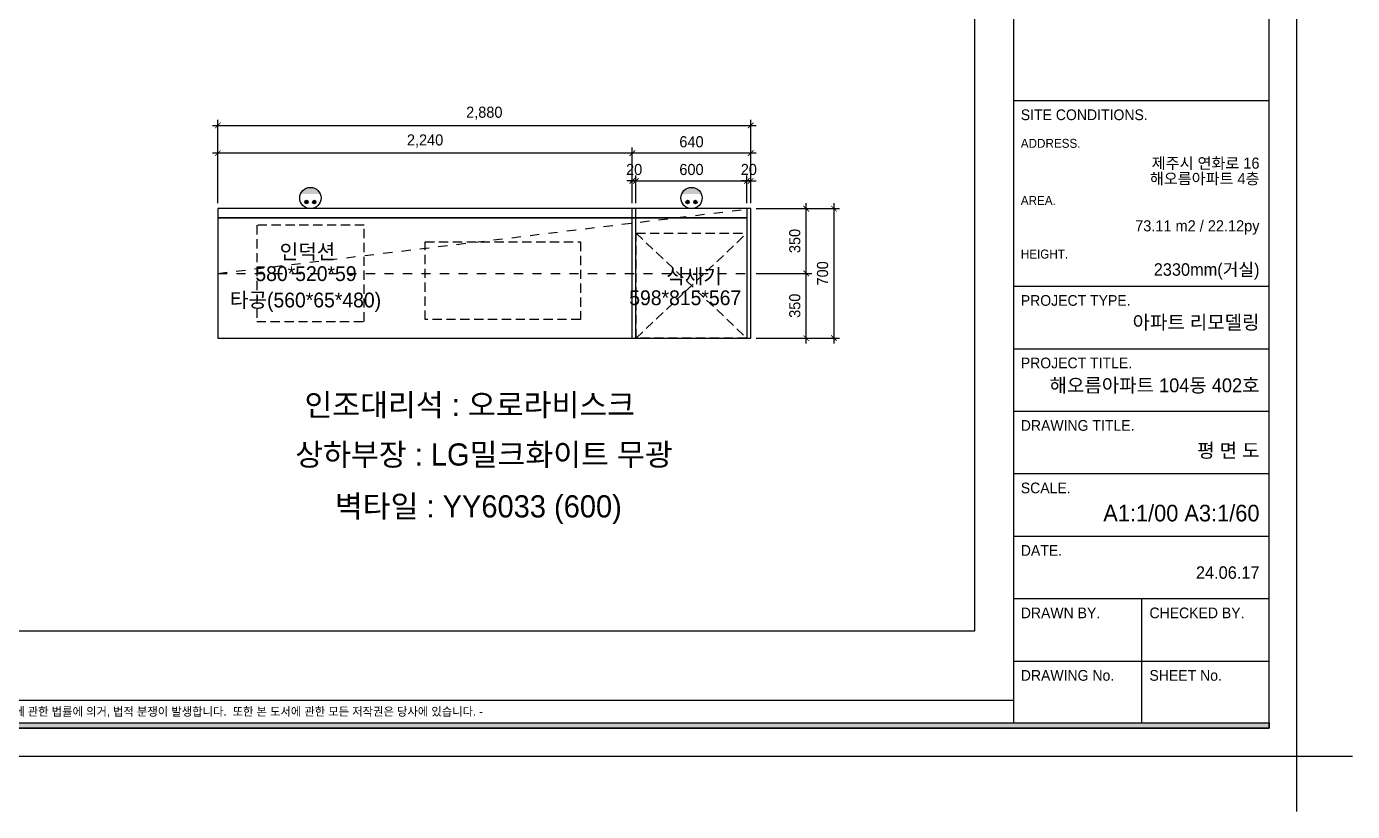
# Model space of a CAD drawing. Header units: inches. Extents: x -192760 to -100777, y -168280 to -114728.
# Drawn here: x -186428 to -179260, y -164093 to -159849 of the extents above; entities that cross this region are included whole.
import ezdxf
from ezdxf.enums import TextEntityAlignment as Align

# ---------------------------------------------------------------- set-up
doc = ezdxf.new("R2010")
doc.units = ezdxf.units.IN
doc.header["$LTSCALE"] = 50
doc.header["$MEASUREMENT"] = 0
for name, pattern in [('DASHEDX2', [1.5, 1, -0.5]), ('HID', [2.5, 1.5, -1]), ('HID2', [1, 0.5, -0.5])]:
    doc.linetypes.add(name, pattern=pattern)
for name, color, linetype in [('06-FUR', 6, 'Continuous'), ('06-LIGHT', 4, 'Continuous'), ('07-DIM', 5, 'Continuous'), ('3.기호.계단선', 30, 'Continuous'), ('F-SYM', 7, 'Continuous'), ('FORM(YOURNAME)-11', 1, 'Continuous'), ('FORM(YOURNAME)-11 @ 1', 1, 'Continuous'), ('RC-LIGHT', 7, 'Continuous'), ('설비', 7, 'Continuous')]:
    doc.layers.add(name, color=color, linetype=linetype)
doc.styles.add('HY 울릉도 L', font='')
doc.styles.add('YOURNAME', font='HY울릉도M.TTF')
doc.styles.add('코레일둥고', font='Korail_Round_Gothic_Medium.ttf')
doc.styles.get('HY 울릉도 L').set_extended_font_data('HY울릉도L')
doc.dimstyles.new('30', dxfattribs={"dimscale": 30, "dimtxt": 2, "dimasz": 1, "dimexe": 1, "dimexo": 1, "dimgap": 1, "dimtad": 1, "dimdec": 0, "dimrnd": 0.05, "dimdsep": 46, "dimlunit": 6, "dimtxsty": 'HY 울릉도 L', "dimblk": 'ARCHTICK', "dimcen": 2.5, "dimdle": 1, "dimclrd": 133, "dimclre": 133, "dimclrt": 30, "dimadec": 0, "dimazin": 0, "dimtfac": 1, "dimtdec": 0, "dimtix": 1, "dimtmove": 2, "dimatfit": 3, "dimldrblk": 'ARCHTICK', "dimfxl": 0, "dimlwd": -1, "dimlwe": -1, "dimarcsym": 0})

# ---------------------------------------------------------------- blocks, each defined once
blk = doc.blocks.new('FORM-PLAN')
at = {"layer": 'FORM(YOURNAME)-11'}
h = blk.add_hatch(color=256, dxfattribs=at)
h.dxf.hatch_style = 1
h.paths.add_polyline_path([(-71444, 55115), (10556, 55115), (10556, 54915), (-71444, 54915)])
h.paths.add_polyline_path([(-71444, -2085), (10556, -2085), (10556, -2285), (-71444, -2285)])
at = {"layer": 'Defpoints', "color": 158}
for p, q in [((1346, 54915), (1346, -2085)), ((1346, -1285), (-71444, -1285))]:
    blk.add_line(p, q, dxfattribs=at)
for points in [[(-71444, -2285), (10556, -2285), (10556, 55115), (-71444, 55115)], [(-69444, 53115), (-64, 53115), (-64, 1215), (-69444, 1215)]]:
    blk.add_lwpolyline(points, close=True, dxfattribs=at)
at = {"layer": 'Defpoints', "color": 1}
blk.add_lwpolyline([(11556, -5285), (11556, -3285), (13556, -3285)], dxfattribs=at)
at = {"layer": 'FORM(YOURNAME)-11', "color": 14}
for p, q in [((1346, 20344), (10556, 20344)), ((1346, 13651), (10556, 13651)), ((1346, 11398), (10556, 11398)), ((1346, 9146), (10556, 9146)), ((1346, 6893), (10556, 6893)), ((1346, 4641), (10556, 4641)), ((1346, 2388), (10556, 2388)), ((5951, 2388), (5951, -2085)), ((1346, 136), (10556, 136))]:
    blk.add_line(p, q, dxfattribs=at)
at = {"layer": 'FORM(YOURNAME)-11', "color": 250}
blk.add_lwpolyline([(-72444, -3285), (11556, -3285), (11556, 56115), (-72444, 56115)], close=True, dxfattribs=at)
at = {"layer": 'FORM(YOURNAME)-11'}
blk.add_lwpolyline([(-71444, -2085), (10556, -2085), (10556, -2285), (-71444, -2285)], close=True, dxfattribs=at)
at = {"layer": 'FORM(YOURNAME)-11', "color": 14, "style": 'YOURNAME'}
for s, height, p in [('SITE CONDITIONS.', 386.14, (1603, 19829)), ('PROJECT TYPE.', 386.14, (1603, 13136)), ('PROJECT TITLE.', 386.14, (1603, 10883)), ('DRAWING TITLE.', 386.14, (1603, 8631)), ('SCALE.', 386.1, (1603, 6378)), ('DATE.', 386.1, (1603, 4126)), ('DRAWN BY.', 386.1, (1603, 1873)), ('CHECKED BY.', 386.14, (6240, 1873)), ('DRAWING No.', 386.14, (1603, -379)), ('SHEET No.', 386.1, (6240, -379))]:
    blk.add_text(s, height=height, dxfattribs=at).set_placement(p, align=Align.MIDDLE_LEFT)
at = {"layer": 'FORM(YOURNAME)-11', "color": 251, "style": 'YOURNAME'}
for s, p in [('ADDRESS.', (1603, 18799)), ('AREA.', (1603, 16740)), ('HEIGHT.', (1603, 14809))]:
    blk.add_text(s, height=321.8, dxfattribs=at).set_placement(p, align=Align.MIDDLE_LEFT)
at = {"layer": 'FORM(YOURNAME)-11', "color": 1, "style": 'YOURNAME'}
blk.add_text("- 본 도서는 어떠한 경우에도 무단으로 도용할 수 없으며 도용시 '지적재산권' 보호에 관한 법률에 의거, 법적 분쟁이 발생합니다.  또한 본 도서에 관한 모든 저작권은 당사에 있습니다. -", height=300, dxfattribs=at).set_placement((-32990, -1685), align=Align.MIDDLE_CENTER)
at = {"layer": 'FORM(YOURNAME)-11', "color": 3, "style": 'YOURNAME'}
for tag, height, p in [('1', 450, (9905, 18188)), ('2', 450, (9905, 17544)), ('3', 450, (9905, 16257)), ('4', 450, (9905, 14326)), ('5', 515, (9905, 12009)), ('6', 515, (9905, 9757)), ('7', 515, (9905, 7504)), ('8', 515, (9905, 5252)), ('9', 515, (9905, 2999)), ('10', 515, (5655, 811)), ('11', 515, (9905, 747)), ('12', 515, (5655, -1441)), ('13', 515, (9905, -1441))]:
    blk.add_attdef(tag, text='', height=height, dxfattribs=at).set_placement(p, align=Align.MIDDLE_RIGHT)
blk = doc.blocks.new('*U431')
at = {"layer": 'F-SYM'}
ref = blk.add_blockref('FORM-PLAN', (-181293.6, -163300.7), dxfattribs=dict(at, xscale=0.15, yscale=0.15, zscale=0.15))
ref.add_attrib('4', '2330mm(거실)', dxfattribs={"layer": 'FORM(YOURNAME)-11 @ 1', "color": 3, "height": 67.5, "style": 'YOURNAME'}).set_placement((-179762.8, -161163), align=Align.MIDDLE_RIGHT)
ref.add_attrib('3', '73.11 m2 / 22.12py', dxfattribs={"layer": 'FORM(YOURNAME)-11 @ 1', "color": 3, "height": 60, "style": 'YOURNAME'}).set_placement((-179762.8, -160926.8), align=Align.MIDDLE_RIGHT)
ref.add_attrib('2', '해오름아파트 4층', dxfattribs={"layer": 'FORM(YOURNAME)-11 @ 1', "color": 3, "height": 60, "style": 'YOURNAME'}).set_placement((-179762.8, -160671.5), align=Align.MIDDLE_RIGHT)
ref.add_attrib('1', '제주시 연화로 16', dxfattribs={"layer": 'FORM(YOURNAME)-11 @ 1', "color": 3, "height": 60, "style": 'YOURNAME'}).set_placement((-179762.8, -160587.9), align=Align.MIDDLE_RIGHT)
ref.add_attrib('5', '아파트 리모델링', dxfattribs={"layer": 'FORM(YOURNAME)-11 @ 1', "color": 3, "height": 75, "style": 'YOURNAME'}).set_placement((-179762.8, -161448.7), align=Align.MIDDLE_RIGHT)
ref.add_attrib('6', '해오름아파트 104동 402호', dxfattribs={"layer": 'FORM(YOURNAME)-11 @ 1', "color": 3, "height": 75, "style": 'YOURNAME'}).set_placement((-179762.8, -161789), align=Align.MIDDLE_RIGHT)
ref.add_attrib('7', '평 면 도', dxfattribs={"layer": 'FORM(YOURNAME)-11 @ 1', "color": 3, "height": 75, "style": 'YOURNAME'}).set_placement((-179762.8, -162141.7), align=Align.MIDDLE_RIGHT)
ref.add_attrib('8', 'A1:1/00 A3:1/60', dxfattribs={"layer": 'FORM(YOURNAME)-11 @ 1', "color": 3, "height": 90, "style": 'YOURNAME'}).set_placement((-179762.8, -162480), align=Align.MIDDLE_RIGHT)
ref.add_attrib('9', '24.06.17', dxfattribs={"layer": 'FORM(YOURNAME)-11 @ 1', "color": 3, "height": 67.5, "style": 'YOURNAME'}).set_placement((-179762.8, -162801.5), align=Align.MIDDLE_RIGHT)
blk = doc.blocks.new('_ArchTick')
at = {"color": 0, "linetype": 'ByBlock', "const_width": 0.15}
blk.add_lwpolyline([(-0.5, -0.5), (0.5, 0.5)], dxfattribs=at)
blk = doc.blocks.new('*D373')
at = {"layer": '07-DIM', "color": 133}
for p, q in [((-185423.2, -160383.9), (-182483.2, -160383.9)), ((-185393.2, -160803.9), (-185393.2, -160353.9)), ((-182513.2, -160803.9), (-182513.2, -160353.9))]:
    blk.add_line(p, q, dxfattribs=at)
at = {"layer": 'Defpoints', "color": 0}
for p in [(-182513.2, -160383.9), (-185393.2, -160833.9), (-182513.2, -160833.9)]:
    blk.add_point(p, dxfattribs=at)
at = {"layer": '07-DIM', "color": 133, "xscale": 30, "yscale": 30, "zscale": 30, "rotation": 180}
blk.add_blockref('_ArchTick', (-185393.2, -160383.9), dxfattribs=at)
at = {"layer": '07-DIM', "color": 133, "xscale": 30, "yscale": 30, "zscale": 30}
blk.add_blockref('_ArchTick', (-182513.2, -160383.9), dxfattribs=at)
at = {"layer": '07-DIM', "color": 30, "insert": (-183953.2, -160318), "char_height": 60, "attachment_point": 5, "style": 'HY 울릉도 L'}
blk.add_mtext('2,880', dxfattribs=at)
blk = doc.blocks.new('*D374')
at = {"layer": '07-DIM', "color": 133}
for p, q in [((-182483.2, -160533.9), (-183183.2, -160533.9)), ((-183153.2, -160803.9), (-183153.2, -160503.9)), ((-182513.2, -160803.9), (-182513.2, -160503.9))]:
    blk.add_line(p, q, dxfattribs=at)
at = {"layer": 'Defpoints', "color": 0}
for p in [(-183153.2, -160533.9), (-183153.2, -160833.9), (-182513.2, -160833.9)]:
    blk.add_point(p, dxfattribs=at)
at = {"layer": '07-DIM', "color": 133, "xscale": 30, "yscale": 30, "zscale": 30, "rotation": 180}
blk.add_blockref('_ArchTick', (-183153.2, -160533.9), dxfattribs=at)
at = {"layer": '07-DIM', "color": 133, "xscale": 30, "yscale": 30, "zscale": 30}
blk.add_blockref('_ArchTick', (-182513.2, -160533.9), dxfattribs=at)
at = {"layer": '07-DIM', "color": 30, "insert": (-182833.2, -160472.6), "char_height": 60, "attachment_point": 5, "style": 'HY 울릉도 L'}
blk.add_mtext('640', dxfattribs=at)
blk = doc.blocks.new('*D375')
at = {"layer": '07-DIM', "color": 133}
for p, q in [((-183153.2, -160683.9), (-183183.2, -160683.9)), ((-183153.2, -160803.9), (-183153.2, -160653.9)), ((-183133.2, -160683.9), (-183153.2, -160683.9)), ((-183133.2, -160803.9), (-183133.2, -160653.9)), ((-183133.2, -160683.9), (-183103.2, -160683.9))]:
    blk.add_line(p, q, dxfattribs=at)
at = {"layer": 'Defpoints', "color": 0}
for p in [(-183153.2, -160683.9), (-183153.2, -160833.9), (-183133.2, -160833.9)]:
    blk.add_point(p, dxfattribs=at)
at = {"layer": '07-DIM', "color": 133, "xscale": 30, "yscale": 30, "zscale": 30}
blk.add_blockref('_ArchTick', (-183153.2, -160683.9), dxfattribs=at)
at = {"layer": '07-DIM', "color": 133, "xscale": 30, "yscale": 30, "zscale": 30, "rotation": 180}
blk.add_blockref('_ArchTick', (-183133.2, -160683.9), dxfattribs=at)
at = {"layer": '07-DIM', "color": 30, "insert": (-183143.2, -160622.6), "char_height": 60, "attachment_point": 5, "style": 'HY 울릉도 L'}
blk.add_mtext('20', dxfattribs=at)
blk = doc.blocks.new('*D376')
at = {"layer": '07-DIM', "color": 133}
for p, q in [((-183163.2, -160683.9), (-182503.2, -160683.9)), ((-183133.2, -160803.9), (-183133.2, -160653.9)), ((-182533.2, -160803.9), (-182533.2, -160653.9))]:
    blk.add_line(p, q, dxfattribs=at)
at = {"layer": 'Defpoints', "color": 0}
for p in [(-182533.2, -160683.9), (-183133.2, -160833.9), (-182533.2, -160833.9)]:
    blk.add_point(p, dxfattribs=at)
at = {"layer": '07-DIM', "color": 133, "xscale": 30, "yscale": 30, "zscale": 30, "rotation": 180}
blk.add_blockref('_ArchTick', (-183133.2, -160683.9), dxfattribs=at)
at = {"layer": '07-DIM', "color": 133, "xscale": 30, "yscale": 30, "zscale": 30}
blk.add_blockref('_ArchTick', (-182533.2, -160683.9), dxfattribs=at)
at = {"layer": '07-DIM', "color": 30, "insert": (-182833.2, -160622.6), "char_height": 60, "attachment_point": 5, "style": 'HY 울릉도 L'}
blk.add_mtext('600', dxfattribs=at)
blk = doc.blocks.new('*D377')
at = {"layer": '07-DIM', "color": 133}
for p, q in [((-182533.2, -160683.9), (-182563.2, -160683.9)), ((-182533.2, -160803.9), (-182533.2, -160653.9)), ((-182513.2, -160683.9), (-182533.2, -160683.9)), ((-182513.2, -160803.9), (-182513.2, -160653.9)), ((-182513.2, -160683.9), (-182483.2, -160683.9))]:
    blk.add_line(p, q, dxfattribs=at)
at = {"layer": 'Defpoints', "color": 0}
for p in [(-182533.2, -160683.9), (-182533.2, -160833.9), (-182513.2, -160833.9)]:
    blk.add_point(p, dxfattribs=at)
at = {"layer": '07-DIM', "color": 133, "xscale": 30, "yscale": 30, "zscale": 30}
blk.add_blockref('_ArchTick', (-182533.2, -160683.9), dxfattribs=at)
at = {"layer": '07-DIM', "color": 133, "xscale": 30, "yscale": 30, "zscale": 30, "rotation": 180}
blk.add_blockref('_ArchTick', (-182513.2, -160683.9), dxfattribs=at)
at = {"layer": '07-DIM', "color": 30, "insert": (-182523.2, -160622.6), "char_height": 60, "attachment_point": 5, "style": 'HY 울릉도 L'}
blk.add_mtext('20', dxfattribs=at)
blk = doc.blocks.new('*D378')
at = {"layer": '07-DIM', "color": 133}
for p, q in [((-183123.2, -160533.9), (-185423.2, -160533.9)), ((-185393.2, -160803.9), (-185393.2, -160503.9)), ((-183153.2, -160803.9), (-183153.2, -160503.9))]:
    blk.add_line(p, q, dxfattribs=at)
at = {"layer": 'Defpoints', "color": 0}
for p in [(-185393.2, -160533.9), (-185393.2, -160833.9), (-183153.2, -160833.9)]:
    blk.add_point(p, dxfattribs=at)
at = {"layer": '07-DIM', "color": 133, "xscale": 30, "yscale": 30, "zscale": 30, "rotation": 180}
blk.add_blockref('_ArchTick', (-185393.2, -160533.9), dxfattribs=at)
at = {"layer": '07-DIM', "color": 133, "xscale": 30, "yscale": 30, "zscale": 30}
blk.add_blockref('_ArchTick', (-183153.2, -160533.9), dxfattribs=at)
at = {"layer": '07-DIM', "color": 30, "insert": (-184273.2, -160468), "char_height": 60, "attachment_point": 5, "style": 'HY 울릉도 L'}
blk.add_mtext('2,240', dxfattribs=at)
blk = doc.blocks.new('*D379')
at = {"layer": '07-DIM', "color": 133}
for p, q in [((-182483.2, -160833.9), (-182033.2, -160833.9)), ((-182063.2, -160803.9), (-182063.2, -161563.9)), ((-182483.2, -161533.9), (-182033.2, -161533.9))]:
    blk.add_line(p, q, dxfattribs=at)
at = {"layer": 'Defpoints', "color": 0}
for p in [(-182513.2, -160833.9), (-182513.2, -161533.9), (-182063.2, -161533.9)]:
    blk.add_point(p, dxfattribs=at)
at = {"layer": '07-DIM', "color": 133, "xscale": 30, "yscale": 30, "zscale": 30}
for p, rotation in [((-182063.2, -160833.9), 90), ((-182063.2, -161533.9), 270)]:
    blk.add_blockref('_ArchTick', p, dxfattribs=dict(at, rotation=rotation))
at = {"layer": '07-DIM', "color": 30, "insert": (-182124.5, -161183.9), "char_height": 60, "attachment_point": 5, "rotation": 90, "style": 'HY 울릉도 L'}
blk.add_mtext('700', dxfattribs=at)
blk = doc.blocks.new('*D380')
at = {"layer": '07-DIM', "color": 133}
for p, q in [((-182483.2, -161183.9), (-182183.2, -161183.9)), ((-182213.2, -161563.9), (-182213.2, -161153.9)), ((-182483.2, -161533.9), (-182183.2, -161533.9))]:
    blk.add_line(p, q, dxfattribs=at)
at = {"layer": 'Defpoints', "color": 0}
for p in [(-182513.2, -161183.9), (-182213.2, -161183.9), (-182513.2, -161533.9)]:
    blk.add_point(p, dxfattribs=at)
at = {"layer": '07-DIM', "color": 133, "xscale": 30, "yscale": 30, "zscale": 30}
for p, rotation in [((-182213.2, -161183.9), 90), ((-182213.2, -161533.9), 270)]:
    blk.add_blockref('_ArchTick', p, dxfattribs=dict(at, rotation=rotation))
at = {"layer": '07-DIM', "color": 30, "insert": (-182274.6, -161358.9), "char_height": 60, "attachment_point": 5, "rotation": 90, "style": 'HY 울릉도 L'}
blk.add_mtext('350', dxfattribs=at)
blk = doc.blocks.new('*D381')
at = {"layer": '07-DIM', "color": 133}
for p, q in [((-182483.2, -160833.9), (-182183.2, -160833.9)), ((-182213.2, -161213.9), (-182213.2, -160803.9)), ((-182483.2, -161183.9), (-182183.2, -161183.9))]:
    blk.add_line(p, q, dxfattribs=at)
at = {"layer": 'Defpoints', "color": 0}
for p in [(-182513.2, -160833.9), (-182213.2, -160833.9), (-182513.2, -161183.9)]:
    blk.add_point(p, dxfattribs=at)
at = {"layer": '07-DIM', "color": 133, "xscale": 30, "yscale": 30, "zscale": 30}
for p, rotation in [((-182213.2, -160833.9), 90), ((-182213.2, -161183.9), 270)]:
    blk.add_blockref('_ArchTick', p, dxfattribs=dict(at, rotation=rotation))
at = {"layer": '07-DIM', "color": 30, "insert": (-182274.6, -161008.9), "char_height": 60, "attachment_point": 5, "rotation": 90, "style": 'HY 울릉도 L'}
blk.add_mtext('350', dxfattribs=at)
blk = doc.blocks.new('egoo')
at = {"layer": '설비'}
h = blk.add_hatch(color=140, dxfattribs=at)
edge = h.paths.add_edge_path()
edge.add_arc((1015645, 443434), 22.3, 0, 360)
h = blk.add_hatch(color=140, dxfattribs=at)
edge = h.paths.add_edge_path()
edge.add_arc((1015748, 443434), 22.3, 0, 360)
h = blk.add_hatch(color=140, dxfattribs=at)
edge = h.paths.add_edge_path()
edge.add_line((1015826, 443329), (1015567, 443329))
edge.add_ellipse((1015696, 443381), major_axis=(99, 99), ratio=1, start_angle=156.9578, end_angle=293.0422)
at = {"layer": '설비', "color": 140}
for centre, radius in [((1015696, 443381), 140), ((1015645, 443434), 22.3), ((1015748, 443434), 22.3)]:
    blk.add_circle(centre, radius, dxfattribs=at)

msp = doc.modelspace()

# ---------------------------------------------------------------- linework, layer by layer
at = {"layer": '06-FUR', "linetype": 'HID2', "ltscale": 2}
msp.add_line((-185393.2, -161183.9), (-182513.2, -160833.9), dxfattribs=at)
at = {"layer": '06-FUR'}
for p, q in [((-183153.2, -161533.9), (-183153.2, -160833.9)), ((-183133.2, -161533.9), (-183133.2, -160833.9)), ((-182533.2, -160833.9), (-182533.2, -161533.9))]:
    msp.add_line(p, q, dxfattribs=at)
at = {"layer": '06-FUR', "color": 7, "linetype": 'DASHEDX2'}
for p, q in [((-183132.2, -160966.9), (-182534.2, -161533.9)), ((-183132.2, -161533.9), (-182534.2, -160966.9))]:
    msp.add_line(p, q, dxfattribs=at)
at = {"layer": '06-FUR'}
msp.add_lwpolyline([(-185393.2, -161533.9), (-182513.2, -161533.9), (-182513.2, -160833.9), (-185393.2, -160833.9)], close=True, dxfattribs=at)
at = {"layer": '06-FUR', "linetype": 'HID2', "ltscale": 2}
msp.add_lwpolyline([(-182513.2, -160833.9), (-185393.2, -160833.9), (-185393.2, -161183.9), (-182513.2, -161183.9)], close=True, dxfattribs=at)
at = {"layer": '06-FUR', "color": 7, "linetype": 'DASHEDX2'}
for points in [[(-184603.2, -160923.9), (-185183.2, -160923.9), (-185183.2, -161443.9), (-184603.2, -161443.9)], [(-183132.2, -160966.9), (-182534.2, -160966.9), (-182534.2, -161533.9), (-183132.2, -161533.9)], [(-184273.2, -161013.9), (-183433.2, -161013.9), (-183433.2, -161433.9), (-184273.2, -161433.9)]]:
    msp.add_lwpolyline(points, close=True, dxfattribs=at)
at = {"layer": '06-LIGHT', "color": 10, "linetype": 'HID', "const_width": 10}
msp.add_lwpolyline([(-185393.2, -160883.9), (-182533.2, -160883.9)], dxfattribs=at)

# ---------------------------------------------------------------- block references
at = {"layer": '3.기호.계단선'}
msp.add_blockref('*U431', (0, 0), dxfattribs=at)
at = {"layer": 'RC-LIGHT', "color": 140, "xscale": 0.4107142934647328, "yscale": 0.4107142934647328, "zscale": 0.4107142934647328, "rotation": 180}
for p in [(232267.8, 21326.7), (234327.8, 21326.7)]:
    msp.add_blockref('egoo', p, dxfattribs=at)

# ---------------------------------------------------------------- texts
at = {"layer": '06-FUR', "color": 7, "linetype": 'DASHEDX2', "style": '코레일둥고'}
for s, p in [('인덕션', (-185059.5, -161106.2)), ('580*520*59', (-185190.6, -161225.3)), ('식세기', (-182970.5, -161239.2)), ('타공(560*65*480)', (-185328.5, -161367.9)), ('598*815*567', (-183169.6, -161355.7))]:
    msp.add_text(s, height=80, dxfattribs=at).set_placement(p)
at = {"layer": '3.기호.계단선', "style": '코레일둥고'}
for s, p in [('인조대리석 : 오로라비스크', (-184031.8, -161954.9)), ('상하부장 : LG밀크화이트 무광', (-183954.8, -162223.1))]:
    msp.add_text(s, height=120, dxfattribs=at).set_placement(p, align=Align.CENTER)
at = {"layer": '3.기호.계단선', "color": 10, "style": '코레일둥고'}
msp.add_text('벽타일 : YY6033 (600)', height=120, dxfattribs=at).set_placement((-183985.4, -162503.6), align=Align.CENTER)

# ---------------------------------------------------------------- dimensions: what is measured, and where the dimension line sits
at = {"layer": '07-DIM'}
for base, p1, p2, picture, middle in [((-182513.2, -160383.9), (-185393.2, -160833.9), (-182513.2, -160833.9), '*D373', (-183953.2, -160318)), ((-185393.2, -160533.9), (-183153.2, -160833.9), (-185393.2, -160833.9), '*D378', (-184273.2, -160468)), ((-183153.2, -160533.9), (-182513.2, -160833.9), (-183153.2, -160833.9), '*D374', (-182833.2, -160472.6)), ((-183153.2, -160683.9), (-183133.2, -160833.9), (-183153.2, -160833.9), '*D375', (-183143.2, -160622.6)), ((-182533.2, -160683.9), (-183133.2, -160833.9), (-182533.2, -160833.9), '*D376', (-182833.2, -160622.6)), ((-182533.2, -160683.9), (-182513.2, -160833.9), (-182533.2, -160833.9), '*D377', (-182523.2, -160622.6))]:
    dim = msp.add_linear_dim(base=base, p1=p1, p2=p2, dimstyle='30', override={"dimfxl": 1.25, "dimarcsym": 2}, dxfattribs=at)
    dim.commit()
    dim.dimension.update_dxf_attribs({"geometry": picture, "text_midpoint": middle})
for base, p1, p2, picture, middle in [((-182063.2, -161533.9), (-182513.2, -160833.9), (-182513.2, -161533.9), '*D379', (-182124.5, -161183.9)), ((-182213.2, -160833.9), (-182513.2, -161183.9), (-182513.2, -160833.9), '*D381', (-182274.6, -161008.9)), ((-182213.2, -161183.9), (-182513.2, -161533.9), (-182513.2, -161183.9), '*D380', (-182274.6, -161358.9))]:
    dim = msp.add_linear_dim(base=base, p1=p1, p2=p2, angle=90, dimstyle='30', override={"dimfxl": 1.25, "dimarcsym": 2}, dxfattribs=at)
    dim.commit()
    dim.dimension.update_dxf_attribs({"geometry": picture, "text_midpoint": middle})

doc.saveas('drawing.dxf')
